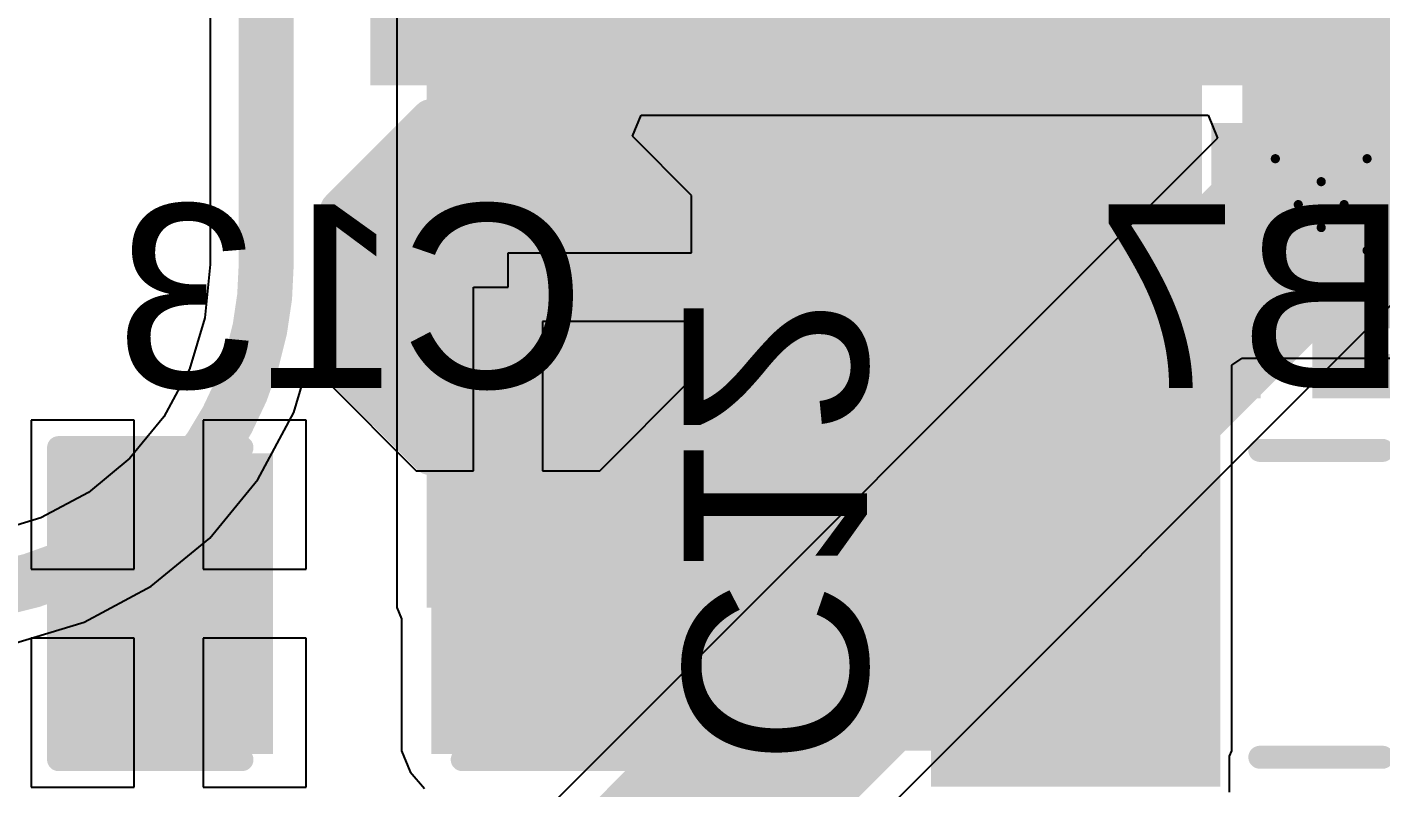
# Model space of a CAD drawing. Header units: inches. Extents: x -5 to 426, y -53 to 116.
# Drawn here: x 25.3 to 32.8, y -43.34 to -39.13 of the extents above; entities that cross this region are included whole.
import ezdxf

# ---------------------------------------------------------------- set-up
doc = ezdxf.new("R2010")
doc.units = ezdxf.units.IN
for name, color, linetype in [('Board Outline', 216, 'Continuous'), ('Bottom Layer', 5, 'Continuous'), ('Bottom Overlay', 54, 'Continuous'), ('Bottom Paste', 16, 'Continuous'), ('Bottom Solder', 6, 'Continuous'), ('Drill Drawing', 1, 'Continuous'), ('Top Layer', 1, 'Continuous'), ('Top Overlay', 2, 'Continuous'), ('Top Paste', 8, 'Continuous'), ('Top Solder', 216, 'Continuous'), ('Via Holes', 16, 'Continuous')]:
    doc.layers.add(name, color=color, linetype=linetype)
doc.styles.add('Arial', font='', dxfattribs={"height": 0.2})
doc.styles.add('Arial_Bold', font='', dxfattribs={"height": 0.2})
doc.styles.get('Arial').set_extended_font_data('Arial')
doc.styles.get('Arial_Bold').set_extended_font_data('Arial', bold=True)

# ---------------------------------------------------------------- blocks, each defined once
blk = doc.blocks.new('C___0805_B_32')
at = {"layer": 'Bottom Layer'}
for points in [[(-1.524, 0.7619999999999999), (-0.508, 0.7619999999999999), (-0.508, -0.7619999999999999), (-1.524, -0.7619999999999999)], [(0.508, 0.7619999999999999), (1.524, 0.7619999999999999), (1.524, -0.7619999999999999), (0.508, -0.7619999999999999)]]:
    blk.add_hatch(color=5, dxfattribs=at).paths.add_polyline_path(points)
at = {"layer": 'Bottom Paste'}
for points in [[(-1.524, 0.7619999999999999), (-0.508, 0.7619999999999999), (-0.508, -0.7619999999999999), (-1.524, -0.7619999999999999)], [(0.508, 0.7619999999999999), (1.524, 0.7619999999999999), (1.524, -0.7619999999999999), (0.508, -0.7619999999999999)]]:
    blk.add_hatch(color=16, dxfattribs=at).paths.add_polyline_path(points)
at = {"layer": 'Bottom Solder'}
for points in [[(-1.59399986, 0.8319998599999999), (-0.4380001399999999, 0.8319998599999999), (-0.4380001399999999, -0.8319998599999999), (-1.59399986, -0.8319998599999999)], [(0.4380001399999999, 0.8319998599999999), (1.59399986, 0.8319998599999999), (1.59399986, -0.8319998599999999), (0.4380001399999999, -0.8319998599999999)]]:
    blk.add_hatch(color=6, dxfattribs=at).paths.add_polyline_path(points)
at = {"layer": 'Bottom Overlay', "const_width": 0.127}
for points in [[(-1.6256, -0.8636), (-1.6256, 0.8636)], [(-1.6256, 0.8636), (-0.6096, 0.8636)], [(0.6096, 0.8636), (1.6256, 0.8636)], [(1.6256, -0.8636), (1.6256, 0.8636)], [(-1.6256, -0.8636), (-0.6096, -0.8636)], [(0.6096, -0.8636), (1.6256, -0.8636)]]:
    blk.add_lwpolyline(points, dxfattribs=at)
at = {"layer": 'Bottom Overlay', "const_width": 0.0635}
for points in [[(-1.65735, 0.8636, 1), (-1.59385, 0.8636, 1)], [(-1.65735, 0.8636, 1), (-1.59385, 0.8636, 1)], [(-0.64135, 0.8636, 1), (-0.57785, 0.8636, 1)], [(0.57785, 0.8636, 1), (0.64135, 0.8636, 1)], [(1.59385, 0.8636, 1), (1.65735, 0.8636, 1)], [(1.59385, 0.8636, 1), (1.65735, 0.8636, 1)], [(-1.65735, -0.8636, 1), (-1.59385, -0.8636, 1)], [(-1.65735, -0.8636, 1), (-1.59385, -0.8636, 1)], [(-0.64135, -0.8636, 1), (-0.57785, -0.8636, 1)], [(0.57785, -0.8636, 1), (0.64135, -0.8636, 1)], [(1.59385, -0.8636, 1), (1.65735, -0.8636, 1)], [(1.59385, -0.8636, 1), (1.65735, -0.8636, 1)]]:
    blk.add_lwpolyline(points, format="xyb", close=True, dxfattribs=at)
blk = doc.blocks.new('T__________48')
at = {"layer": 'Top Layer'}
blk.add_hatch(color=1, dxfattribs=at).paths.add_polyline_path([(0.3809999999999999, 0.7619999999999999), (-0.3809999999999999, 0.7619999999999999), (-0.7619999999999999, 0.3809999999999999), (-0.7619999999999999, -0.3809999999999999), (-0.3809999999999999, -0.7619999999999999), (0.3809999999999999, -0.7619999999999999), (0.7619999999999999, -0.3809999999999999), (0.7619999999999999, 0.3809999999999999)])
at = {"layer": 'Top Paste'}
blk.add_hatch(color=8, dxfattribs=at).paths.add_polyline_path([(0.3809999999999999, 0.7619999999999999), (-0.3809999999999999, 0.7619999999999999), (-0.7619999999999999, 0.3809999999999999), (-0.7619999999999999, -0.3809999999999999), (-0.3809999999999999, -0.7619999999999999), (0.3809999999999999, -0.7619999999999999), (0.7619999999999999, -0.3809999999999999), (0.7619999999999999, 0.3809999999999999)])
at = {"layer": 'Top Solder'}
blk.add_hatch(color=216, dxfattribs=at).paths.add_polyline_path([(0.4318, 0.8636), (-0.4318, 0.8636), (-0.8636, 0.4318), (-0.8636, -0.4318), (-0.4318, -0.8636), (0.4318, -0.8636), (0.8636, -0.4318), (0.8636, 0.4318)])
at = {"layer": 'Top Overlay', "const_width": 0.1999996}
for points in [[(-0.9397999999999999, 0.4318), (-0.4318, 0.9397999999999999)], [(0.4318, 0.9397999999999999), (-0.4318, 0.9397999999999999)], [(0.4318, 0.9397999999999999), (-0.4318, 0.9397999999999999)], [(0.9397999999999999, 0.4318), (0.4318, 0.9397999999999999)], [(-0.9397999999999999, -0.4318), (-0.9397999999999999, 0.4318)], [(0.9397999999999999, -0.4318), (0.9397999999999999, 0.4318)], [(-0.4318, -0.9397999999999999), (-0.9397999999999999, -0.4318)], [(0.4318, -0.9397999999999999), (0.9397999999999999, -0.4318)], [(0.4318, -0.9397999999999999), (-0.4318, -0.9397999999999999)], [(0.4318, -0.9397999999999999), (-0.4318, -0.9397999999999999)]]:
    blk.add_lwpolyline(points, dxfattribs=at)
at = {"layer": 'Top Overlay', "const_width": 0.0999998}
for points in [[(-0.4817998999999999, 0.9397999999999999, 1), (-0.3818001, 0.9397999999999999, 1)], [(-0.4817998999999999, 0.9397999999999999, 1), (-0.3818001, 0.9397999999999999, 1)], [(-0.4817998999999999, 0.9397999999999999, 1), (-0.3818001, 0.9397999999999999, 1)], [(0.3818001, 0.9397999999999999, 1), (0.4817998999999999, 0.9397999999999999, 1)], [(0.3818001, 0.9397999999999999, 1), (0.4817998999999999, 0.9397999999999999, 1)], [(0.3818001, 0.9397999999999999, 1), (0.4817998999999999, 0.9397999999999999, 1)], [(-0.9897999000000001, 0.4318, 1), (-0.8898001, 0.4318, 1)], [(-0.9897999000000001, 0.4318, 1), (-0.8898001, 0.4318, 1)], [(0.8898001, 0.4318, 1), (0.9897999000000001, 0.4318, 1)], [(0.8898001, 0.4318, 1), (0.9897999000000001, 0.4318, 1)], [(-0.9897999000000001, -0.4318, 1), (-0.8898001, -0.4318, 1)], [(-0.9897999000000001, -0.4318, 1), (-0.8898001, -0.4318, 1)], [(0.8898001, -0.4318, 1), (0.9897999000000001, -0.4318, 1)], [(0.8898001, -0.4318, 1), (0.9897999000000001, -0.4318, 1)], [(-0.4817998999999999, -0.9397999999999999, 1), (-0.3818001, -0.9397999999999999, 1)], [(-0.4817998999999999, -0.9397999999999999, 1), (-0.3818001, -0.9397999999999999, 1)], [(-0.4817998999999999, -0.9397999999999999, 1), (-0.3818001, -0.9397999999999999, 1)], [(0.3818001, -0.9397999999999999, 1), (0.4817998999999999, -0.9397999999999999, 1)], [(0.3818001, -0.9397999999999999, 1), (0.4817998999999999, -0.9397999999999999, 1)], [(0.3818001, -0.9397999999999999, 1), (0.4817998999999999, -0.9397999999999999, 1)]]:
    blk.add_lwpolyline(points, format="xyb", close=True, dxfattribs=at)
blk = doc.blocks.new('T__________85')
at = {"layer": 'Top Layer'}
blk.add_hatch(color=1, dxfattribs=at).paths.add_polyline_path([(0.3809999999999999, 0.7619999999999999), (-0.3809999999999999, 0.7619999999999999), (-0.7619999999999999, 0.3809999999999999), (-0.7619999999999999, -0.3809999999999999), (-0.3809999999999999, -0.7619999999999999), (0.3809999999999999, -0.7619999999999999), (0.7619999999999999, -0.3809999999999999), (0.7619999999999999, 0.3809999999999999)])
at = {"layer": 'Top Paste'}
blk.add_hatch(color=8, dxfattribs=at).paths.add_polyline_path([(0.3809999999999999, 0.7619999999999999), (-0.3809999999999999, 0.7619999999999999), (-0.7619999999999999, 0.3809999999999999), (-0.7619999999999999, -0.3809999999999999), (-0.3809999999999999, -0.7619999999999999), (0.3809999999999999, -0.7619999999999999), (0.7619999999999999, -0.3809999999999999), (0.7619999999999999, 0.3809999999999999)])
at = {"layer": 'Top Solder'}
blk.add_hatch(color=216, dxfattribs=at).paths.add_polyline_path([(0.4318, 0.8636), (-0.4318, 0.8636), (-0.8636, 0.4318), (-0.8636, -0.4318), (-0.4318, -0.8636), (0.4318, -0.8636), (0.8636, -0.4318), (0.8636, 0.4318)])
at = {"layer": 'Top Overlay', "const_width": 0.1999996}
for points in [[(-0.9397999999999999, 0.4318), (-0.4318, 0.9397999999999999)], [(0.4318, 0.9397999999999999), (-0.4318, 0.9397999999999999)], [(0.4318, 0.9397999999999999), (-0.4318, 0.9397999999999999)], [(0.9397999999999999, 0.4318), (0.4318, 0.9397999999999999)], [(-0.9397999999999999, -0.4318), (-0.9397999999999999, 0.4318)], [(0.9397999999999999, -0.4318), (0.9397999999999999, 0.4318)], [(-0.4318, -0.9397999999999999), (-0.9397999999999999, -0.4318)], [(0.4318, -0.9397999999999999), (0.9397999999999999, -0.4318)], [(0.4318, -0.9397999999999999), (-0.4318, -0.9397999999999999)], [(0.4318, -0.9397999999999999), (-0.4318, -0.9397999999999999)]]:
    blk.add_lwpolyline(points, dxfattribs=at)
at = {"layer": 'Top Overlay', "const_width": 0.0999998}
for points in [[(-0.4817998999999999, 0.9397999999999999, 1), (-0.3818001, 0.9397999999999999, 1)], [(-0.4817998999999999, 0.9397999999999999, 1), (-0.3818001, 0.9397999999999999, 1)], [(-0.4817998999999999, 0.9397999999999999, 1), (-0.3818001, 0.9397999999999999, 1)], [(0.3818001, 0.9397999999999999, 1), (0.4817998999999999, 0.9397999999999999, 1)], [(0.3818001, 0.9397999999999999, 1), (0.4817998999999999, 0.9397999999999999, 1)], [(0.3818001, 0.9397999999999999, 1), (0.4817998999999999, 0.9397999999999999, 1)], [(-0.9897999000000001, 0.4318, 1), (-0.8898001, 0.4318, 1)], [(-0.9897999000000001, 0.4318, 1), (-0.8898001, 0.4318, 1)], [(0.8898001, 0.4318, 1), (0.9897999000000001, 0.4318, 1)], [(0.8898001, 0.4318, 1), (0.9897999000000001, 0.4318, 1)], [(-0.9897999000000001, -0.4318, 1), (-0.8898001, -0.4318, 1)], [(-0.9897999000000001, -0.4318, 1), (-0.8898001, -0.4318, 1)], [(0.8898001, -0.4318, 1), (0.9897999000000001, -0.4318, 1)], [(0.8898001, -0.4318, 1), (0.9897999000000001, -0.4318, 1)], [(-0.4817998999999999, -0.9397999999999999, 1), (-0.3818001, -0.9397999999999999, 1)], [(-0.4817998999999999, -0.9397999999999999, 1), (-0.3818001, -0.9397999999999999, 1)], [(-0.4817998999999999, -0.9397999999999999, 1), (-0.3818001, -0.9397999999999999, 1)], [(0.3818001, -0.9397999999999999, 1), (0.4817998999999999, -0.9397999999999999, 1)], [(0.3818001, -0.9397999999999999, 1), (0.4817998999999999, -0.9397999999999999, 1)], [(0.3818001, -0.9397999999999999, 1), (0.4817998999999999, -0.9397999999999999, 1)]]:
    blk.add_lwpolyline(points, format="xyb", close=True, dxfattribs=at)
blk = doc.blocks.new('IND_1206_B_91')
at = {"layer": 'Bottom Layer'}
for points in [[(-2.05999969, 0.9100019899999999), (-0.65999995, 0.9100019899999999), (-0.65999995, -0.9099969099999999), (-2.05999969, -0.9099969099999999)], [(0.65999995, 0.9099969099999999), (2.05999969, 0.9099969099999999), (2.05999969, -0.9100019899999999), (0.65999995, -0.9100019899999999)]]:
    blk.add_hatch(color=5, dxfattribs=at).paths.add_polyline_path(points)
at = {"layer": 'Bottom Paste'}
for points in [[(-2.05999969, 0.9100019899999999), (-0.65999995, 0.9100019899999999), (-0.65999995, -0.9099969099999999), (-2.05999969, -0.9099969099999999)], [(0.65999995, 0.9099969099999999), (2.05999969, 0.9099969099999999), (2.05999969, -0.9100019899999999), (0.65999995, -0.9100019899999999)]]:
    blk.add_hatch(color=16, dxfattribs=at).paths.add_polyline_path(points)
at = {"layer": 'Bottom Solder'}
for points in [[(-2.16159969, 1.01160199), (-0.55839995, 1.01160199), (-0.55839995, -1.01159691), (-2.16159969, -1.01159691)], [(0.55839995, 1.01159691), (2.16159969, 1.01159691), (2.16159969, -1.01160199), (0.55839995, -1.01160199)]]:
    blk.add_hatch(color=6, dxfattribs=at).paths.add_polyline_path(points)
at = {"layer": 'Bottom Overlay', "const_width": 0.127}
for points in [[(0.33999678, 0.8491981999999999), (-0.33999678, 0.84920074)], [(0.33999678, -0.84920074), (-0.33999678, -0.8491981999999999)]]:
    blk.add_lwpolyline(points, dxfattribs=at)
at = {"layer": 'Bottom Overlay', "const_width": 0.0635}
for points in [[(-0.37174678, 0.84920074, 1), (-0.3082467799999999, 0.84920074, 1)], [(0.3082467799999999, 0.8491981999999999, 1), (0.37174678, 0.8491981999999999, 1)], [(-0.37174678, -0.8491981999999999, 1), (-0.3082467799999999, -0.8491981999999999, 1)], [(0.3082467799999999, -0.84920074, 1), (0.37174678, -0.84920074, 1)]]:
    blk.add_lwpolyline(points, format="xyb", close=True, dxfattribs=at)

msp = doc.modelspace()

# ---------------------------------------------------------------- hatches: boundary and pattern name
at = {"layer": 'Bottom Layer'}
for points in [[(27.54067136, -43.13038618), (31.80827267999999, -43.13038618), (31.80827267999999, -35.62201918), (27.54067136, -35.62201918)], [(32.03070048, -39.44738618), (43.79960759999999, -39.44738618), (43.79960759999999, -38.3740025), (32.03070048, -38.3740025)], [(32.03070048, -40.7924), (35.306, -40.7924), (35.306, -38.37400504), (32.03070048, -38.37400504)], [(27.51527136, -42.33858436), (31.80827267999999, -42.33858436), (31.80827267999999, -38.53298872), (27.51527136, -38.53298872)]]:
    msp.add_hatch(color=5, dxfattribs=at).paths.add_polyline_path(points)
h = msp.add_hatch(color=5, dxfattribs=at)
edge = h.paths.add_edge_path()
edge.add_arc((32.46827136, -40.10778618), 0.2999994, 0, 360)
at = {"layer": 'Top Layer'}
for points in [[(27.2034, -39.44738618), (28.72032864, -39.44738618), (28.72032864, -26.99662114), (27.2034, -26.99662114)], [(27.38324216, -39.44738618), (41.76467135999999, -39.44738618), (41.76467135999999, -38.07578618), (27.38324216, -38.07578618)]]:
    msp.add_hatch(color=1, dxfattribs=at).paths.add_polyline_path(points)
h = msp.add_hatch(color=1, dxfattribs=at)
edge = h.paths.add_edge_path()
edge.add_arc((32.46827136, -40.10778618), 0.2999994, 0, 360)
at = {"layer": 'Via Holes'}
h = msp.add_hatch(color=7, dxfattribs=at)
edge = h.paths.add_edge_path()
edge.add_arc((32.46827136, -40.10778618), 0.1499997, 0, 360)

# ---------------------------------------------------------------- linework, layer by layer
at = {"layer": 'Board Outline', "const_width": 0.254}
msp.add_lwpolyline([(49.77249634, 6.34813564, -1.14456695220957), (-0.2979293, -38.4413887)], format="xyb", dxfattribs=at)
at = {"layer": 'Bottom Layer'}
for p, q in [((27.3503136, -38.53298618), (27.3503136, -42.33858436)), ((31.97323043999999, -40.99576002), (32.03070302, -40.95735776)), ((31.97323043999999, -43.13038618), (31.97323043999999, -40.99576002)), ((32.03070302, -40.95735776), (35.306, -40.95735776)), ((25.8953, -41.3004), (25.3238, -41.3004)), ((25.3238, -41.3004), (25.3238, -42.1259)), ((25.8953, -42.1259), (25.8953, -41.3004)), ((26.8478, -41.3004), (26.2763, -41.3004)), ((26.2763, -41.3004), (26.2763, -42.1259)), ((26.8478, -42.1259), (26.8478, -41.3004)), ((25.3238, -42.1259), (25.8953, -42.1259)), ((26.2763, -42.1259), (26.8478, -42.1259)), ((27.3503136, -42.33858436), (27.3757136, -42.39990504)), ((27.3757136, -42.39990504), (27.3757136, -43.13038618)), ((25.8953, -42.50689999999999), (25.3238, -42.50689999999999)), ((25.3238, -42.50689999999999), (25.3238, -43.3324)), ((25.8953, -43.3324), (25.8953, -42.50689999999999)), ((26.8478, -42.50689999999999), (26.2763, -42.50689999999999)), ((26.2763, -42.50689999999999), (26.2763, -43.3324)), ((26.8478, -43.3324), (26.8478, -42.50689999999999)), ((27.3757136, -43.13038618), (27.42402948, -43.24702806)), ((31.96067014, -43.16070869999999), (31.97323043999999, -43.13038618)), ((31.96067014, -43.36002758), (31.96067014, -43.16070869999999)), ((27.42402948, -43.24702806), (27.50256628, -43.34055085999999)), ((25.3238, -43.3324), (25.8953, -43.3324)), ((26.2763, -43.3324), (26.8478, -43.3324))]:
    msp.add_line(p, q, dxfattribs=at)
at = {"layer": 'Drill Drawing', "const_width": 0.0508}
for points in [[(32.21427136, -39.85378617999999), (32.46827136, -39.98078618)], [(32.21427136, -39.85378617999999), (32.34127135999999, -40.10778618)], [(32.46827136, -39.98078618), (32.72227136, -39.85378617999999)], [(32.59527136, -40.10778618), (32.72227136, -39.85378617999999)], [(32.21427136, -40.36178618), (32.34127135999999, -40.10778618)], [(32.59527136, -40.10778618), (32.72227136, -40.36178618)], [(32.21427136, -40.36178618), (32.46827136, -40.23478618)], [(32.46827136, -40.23478618), (32.72227136, -40.36178618)]]:
    msp.add_lwpolyline(points, dxfattribs=at)
at = {"layer": 'Drill Drawing', "const_width": 0.0254}
for points in [[(32.20157136, -39.85378617999999, 1), (32.22697136, -39.85378617999999, 1)], [(32.20157136, -39.85378617999999, 1), (32.22697136, -39.85378617999999, 1)], [(32.70957136, -39.85378617999999, 1), (32.73497136, -39.85378617999999, 1)], [(32.70957136, -39.85378617999999, 1), (32.73497136, -39.85378617999999, 1)], [(32.45557136, -39.98078618, 1), (32.48097136, -39.98078618, 1)], [(32.45557136, -39.98078618, 1), (32.48097136, -39.98078618, 1)], [(32.32857136, -40.10778618, 1), (32.35397136, -40.10778618, 1)], [(32.32857136, -40.10778618, 1), (32.35397136, -40.10778618, 1)], [(32.58257136, -40.10778618, 1), (32.60797136, -40.10778618, 1)], [(32.58257136, -40.10778618, 1), (32.60797136, -40.10778618, 1)], [(32.45557136, -40.23478618, 1), (32.48097136, -40.23478618, 1)], [(32.45557136, -40.23478618, 1), (32.48097136, -40.23478618, 1)], [(32.20157136, -40.36178618, 1), (32.22697136, -40.36178618, 1)], [(32.20157136, -40.36178618, 1), (32.22697136, -40.36178618, 1)], [(32.70957136, -40.36178618, 1), (32.73497136, -40.36178618, 1)], [(32.70957136, -40.36178618, 1), (32.73497136, -40.36178618, 1)]]:
    msp.add_lwpolyline(points, format="xyb", close=True, dxfattribs=at)
at = {"layer": 'Top Layer'}
for p, q in [((26.31549982, -24.61598328), (26.31549982, -40.43798618)), ((28.65408798, -39.7296767), (28.70269088, -39.61234394)), ((28.70269088, -39.61234394), (31.8421004, -39.61234394)), ((31.8421004, -39.61234394), (31.89470634, -39.73934394)), ((28.9814, -40.05698872), (28.65408798, -39.7296767)), ((31.89470634, -39.73934394), (28.03337802, -43.60066972)), ((28.9814, -40.37448872), (28.9814, -40.05698872)), ((27.9654, -40.56498872), (27.9654, -40.37448872)), ((27.9654, -40.37448872), (28.9814, -40.37448872)), ((26.31589098, -40.4399496), (26.2869045, -40.73425177999999)), ((26.31549982, -40.43798618), (26.31589098, -40.4399496)), ((27.7749, -41.58098872), (27.7749, -40.56498872)), ((27.7749, -40.56498872), (27.9654, -40.56498872)), ((28.88249494, -44.6355724), (32.93927372, -40.57879107999999)), ((26.2869045, -40.73425177999999), (26.20048608, -41.0191331)), ((28.9814, -40.75548872), (28.1559, -40.75548872)), ((28.1559, -40.75548872), (28.1559, -41.58098872)), ((28.9814, -41.07298872), (28.9814, -40.75548872)), ((26.20048608, -41.0191331), (26.06015108, -41.28168273999999)), ((28.4734, -41.58098872), (28.9814, -41.07298872)), ((26.77819638, -41.25842904), (26.82935452, -41.08978319999999)), ((26.82935452, -41.08978319999999), (26.96303218, -41.0866209)), ((26.96303218, -41.0866209), (27.4574, -41.58098872)), ((26.06015108, -41.28168273999999), (25.87129192, -41.51180674)), ((26.58007892, -41.62908616), (26.77819638, -41.25842904)), ((25.87129192, -41.51180674), (25.64116792, -41.7006659)), ((27.4574, -41.58098872), (27.7749, -41.58098872)), ((28.1559, -41.58098872), (28.4734, -41.58098872)), ((26.31345258, -41.9539674), (26.58007892, -41.62908616)), ((25.64116792, -41.7006659), (25.37861828, -41.8410009)), ((25.37861828, -41.8410009), (25.09373696, -41.92741932)), ((25.98857134, -42.22059374), (26.31345258, -41.9539674)), ((25.61791422, -42.4187112), (25.98857134, -42.22059374)), ((25.21573062, -42.54071501999999), (25.61791422, -42.4187112))]:
    msp.add_line(p, q, dxfattribs=at)
for points, const_width in [([(26.62627136, -40.43798618), (26.62627136, -24.61598328)], 0.3048), ([(28.30928806, -44.26676948), (32.46827136, -40.10778618)], 1.016)]:
    msp.add_lwpolyline(points, dxfattribs=dict(at, const_width=const_width))
for points, const_width in [([(32.21427136, -40.10778618, 1), (32.72227136, -40.10778618, 1)], 0.508), ([(26.55007136, -40.43798618, 1), (26.70247136, -40.43798618, 1)], 0.1524), ([(26.55007136, -40.43798618, 1), (26.70247136, -40.43798618, 1)], 0.1524)]:
    msp.add_lwpolyline(points, format="xyb", close=True, dxfattribs=dict(at, const_width=const_width))
at = {"layer": 'Top Layer', "const_width": 0.3048}
msp.add_lwpolyline([(26.62627136, -40.43798618, -0.4142135623730951), (24.79747136, -42.26678618)], format="xyb", dxfattribs=at)

# ---------------------------------------------------------------- block references
for name, p, rotation in [('T__________48', (27.95833118, -38.23543788), 270), ('T__________85', (27.9654, -40.56498872), 270), ('IND_1206_B_91', (32.46827136, -42.31758618), 180)]:
    msp.add_blockref(name, p, dxfattribs=dict(rotation=rotation))
msp.add_blockref('C___0805_B_32', (27.1018, -42.31639999999999))

# ---------------------------------------------------------------- texts
at = {"layer": 'Bottom Overlay', "style": 'Arial', "text_generation_flag": 2}
for s, p in [('C13', (28.39678852, -41.12243489999999)), ('FB7', (33.8225003, -41.12243489999999))]:
    msp.add_text(s, height=1.016, dxfattribs=at).set_placement(p)
msp.add_text('C12', height=1.016, rotation=270, dxfattribs=at).set_placement((28.93783646, -43.21313684))
at = {"layer": 'Top Overlay', "style": 'Arial_Bold'}
msp.add_text('GND', height=1.524, rotation=360, dxfattribs=at).set_placement((29.0830381, -41.18096919999999))

doc.saveas('drawing.dxf')
